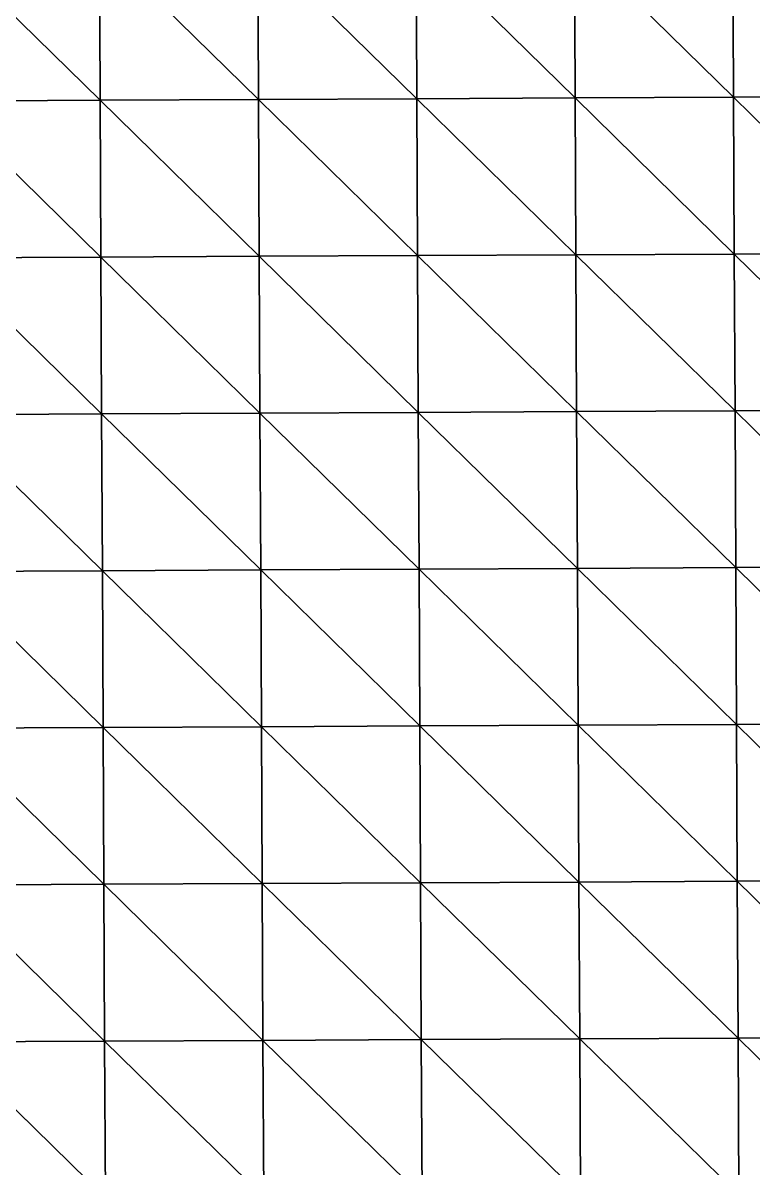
# Model space of a CAD drawing. Extents: x -372 to 678, y -263 to 741.
# Drawn here: x 217.4 to 275.3, y 529.4 to 620.3 of the extents above; entities that cross this region are included whole.
import ezdxf

# ---------------------------------------------------------------- set-up
doc = ezdxf.new("R2010")
doc.units = 0
doc.header["$LTSCALE"] = 0.0254
doc.layers.get('0').update_dxf_attribs({"linetype": 'CONTINUOUS'})
doc.layers.add('LOCATION_SNAPSHOT', color=144, linetype='CONTINUOUS')
doc.layers.add('LOCATION_TERRAIN', color=36, linetype='CONTINUOUS')

# ---------------------------------------------------------------- blocks, each defined once
blk = doc.blocks.new('LOCATION_SNAPSHOT_1')
at = {"color": 8}
mesh = blk.add_polyface(dxfattribs=at)
corners = [(-63.49, 214.773), (675.116, 740.668), (-66.007, 737.092), (677.638, 218.347)]
mesh.append_faces([[corners[k] for k in face] for face in [(0, 1, 2), (1, 0, 3)]], dxfattribs={"vtx0": -1, "color": 8})
blk = doc.blocks.new('LOCATION_TERRAIN_1')
at = {"color": 8}
mesh = blk.add_polyface(dxfattribs=at)
corners = [(248.627, 614.244, 3.057), (248.567, 626.68, 2.657), (236.006, 626.62, 2.104)]
mesh.append_faces([[corners[k] for k in face] for face in [(0, 1, 2)]], dxfattribs={"color": 8})
mesh = blk.add_polyface(dxfattribs=at)
corners = [(261.189, 614.305, 3.606), (261.129, 626.741, 3.097), (248.567, 626.68, 2.657)]
mesh.append_faces([[corners[k] for k in face] for face in [(0, 1, 2)]], dxfattribs={"color": 8})
mesh = blk.add_polyface(dxfattribs=at)
corners = [(261.189, 614.305, 3.606), (248.567, 626.68, 2.657), (248.627, 614.244, 3.057)]
mesh.append_faces([[corners[k] for k in face] for face in [(0, 1, 2)]], dxfattribs={"color": 8})
mesh = blk.add_polyface(dxfattribs=at)
corners = [(273.75, 614.366, 4.155), (273.69, 626.802, 3.538), (261.129, 626.741, 3.097)]
mesh.append_faces([[corners[k] for k in face] for face in [(0, 1, 2)]], dxfattribs={"color": 8})
mesh = blk.add_polyface(dxfattribs=at)
corners = [(273.75, 614.366, 4.155), (261.129, 626.741, 3.097), (261.189, 614.305, 3.606)]
mesh.append_faces([[corners[k] for k in face] for face in [(0, 1, 2)]], dxfattribs={"color": 8})
mesh = blk.add_polyface(dxfattribs=at)
corners = [(286.312, 614.426, 4.636), (286.252, 626.862, 4.047), (273.69, 626.802, 3.538)]
mesh.append_faces([[corners[k] for k in face] for face in [(0, 1, 2)]], dxfattribs={"color": 8})
mesh = blk.add_polyface(dxfattribs=at)
corners = [(286.312, 614.426, 4.636), (273.69, 626.802, 3.538), (273.75, 614.366, 4.155)]
mesh.append_faces([[corners[k] for k in face] for face in [(0, 1, 2)]], dxfattribs={"color": 8})
mesh = blk.add_polyface(dxfattribs=at)
corners = [(223.505, 614.123, 1.517), (223.445, 626.559, 1.334), (210.883, 626.499, 0.563)]
mesh.append_faces([[corners[k] for k in face] for face in [(0, 1, 2)]], dxfattribs={"color": 8})
mesh = blk.add_polyface(dxfattribs=at)
corners = [(223.505, 614.123, 1.517), (210.883, 626.499, 0.563), (210.943, 614.063, 0.638)]
mesh.append_faces([[corners[k] for k in face] for face in [(0, 1, 2)]], dxfattribs={"color": 8})
mesh = blk.add_polyface(dxfattribs=at)
corners = [(236.066, 614.184, 2.396), (236.006, 626.62, 2.104), (223.445, 626.559, 1.334)]
mesh.append_faces([[corners[k] for k in face] for face in [(0, 1, 2)]], dxfattribs={"color": 8})
mesh = blk.add_polyface(dxfattribs=at)
corners = [(236.066, 614.184, 2.396), (223.445, 626.559, 1.334), (223.505, 614.123, 1.517)]
mesh.append_faces([[corners[k] for k in face] for face in [(0, 1, 2)]], dxfattribs={"color": 8})
mesh = blk.add_polyface(dxfattribs=at)
corners = [(248.627, 614.244, 3.057), (236.006, 626.62, 2.104), (236.066, 614.184, 2.396)]
mesh.append_faces([[corners[k] for k in face] for face in [(0, 1, 2)]], dxfattribs={"color": 8})
mesh = blk.add_polyface(dxfattribs=at)
corners = [(223.565, 601.687, 1.701), (223.505, 614.123, 1.517), (210.943, 614.063, 0.638)]
mesh.append_faces([[corners[k] for k in face] for face in [(0, 1, 2)]], dxfattribs={"color": 8})
mesh = blk.add_polyface(dxfattribs=at)
corners = [(223.565, 601.687, 1.701), (210.943, 614.063, 0.638), (211.003, 601.626, 0.713)]
mesh.append_faces([[corners[k] for k in face] for face in [(0, 1, 2)]], dxfattribs={"color": 8})
mesh = blk.add_polyface(dxfattribs=at)
corners = [(236.126, 601.748, 2.689), (236.066, 614.184, 2.396), (223.505, 614.123, 1.517)]
mesh.append_faces([[corners[k] for k in face] for face in [(0, 1, 2)]], dxfattribs={"color": 8})
mesh = blk.add_polyface(dxfattribs=at)
corners = [(236.126, 601.748, 2.689), (223.505, 614.123, 1.517), (223.565, 601.687, 1.701)]
mesh.append_faces([[corners[k] for k in face] for face in [(0, 1, 2)]], dxfattribs={"color": 8})
mesh = blk.add_polyface(dxfattribs=at)
corners = [(248.687, 601.808, 3.458), (248.627, 614.244, 3.057), (236.066, 614.184, 2.396)]
mesh.append_faces([[corners[k] for k in face] for face in [(0, 1, 2)]], dxfattribs={"color": 8})
mesh = blk.add_polyface(dxfattribs=at)
corners = [(248.687, 601.808, 3.458), (236.066, 614.184, 2.396), (236.126, 601.748, 2.689)]
mesh.append_faces([[corners[k] for k in face] for face in [(0, 1, 2)]], dxfattribs={"color": 8})
mesh = blk.add_polyface(dxfattribs=at)
corners = [(261.249, 601.869, 4.115), (261.189, 614.305, 3.606), (248.627, 614.244, 3.057)]
mesh.append_faces([[corners[k] for k in face] for face in [(0, 1, 2)]], dxfattribs={"color": 8})
mesh = blk.add_polyface(dxfattribs=at)
corners = [(261.249, 601.869, 4.115), (248.627, 614.244, 3.057), (248.687, 601.808, 3.458)]
mesh.append_faces([[corners[k] for k in face] for face in [(0, 1, 2)]], dxfattribs={"color": 8})
mesh = blk.add_polyface(dxfattribs=at)
corners = [(273.81, 601.929, 4.773), (273.75, 614.366, 4.155), (261.189, 614.305, 3.606)]
mesh.append_faces([[corners[k] for k in face] for face in [(0, 1, 2)]], dxfattribs={"color": 8})
mesh = blk.add_polyface(dxfattribs=at)
corners = [(273.81, 601.929, 4.773), (261.189, 614.305, 3.606), (261.249, 601.869, 4.115)]
mesh.append_faces([[corners[k] for k in face] for face in [(0, 1, 2)]], dxfattribs={"color": 8})
mesh = blk.add_polyface(dxfattribs=at)
corners = [(286.372, 601.99, 5.225), (286.312, 614.426, 4.636), (273.75, 614.366, 4.155)]
mesh.append_faces([[corners[k] for k in face] for face in [(0, 1, 2)]], dxfattribs={"color": 8})
mesh = blk.add_polyface(dxfattribs=at)
corners = [(286.372, 601.99, 5.225), (273.75, 614.366, 4.155), (273.81, 601.929, 4.773)]
mesh.append_faces([[corners[k] for k in face] for face in [(0, 1, 2)]], dxfattribs={"color": 8})
mesh = blk.add_polyface(dxfattribs=at)
corners = [(223.625, 589.251, 1.743), (223.565, 601.687, 1.701), (211.003, 601.626, 0.713)]
mesh.append_faces([[corners[k] for k in face] for face in [(0, 1, 2)]], dxfattribs={"color": 8})
mesh = blk.add_polyface(dxfattribs=at)
corners = [(223.625, 589.251, 1.743), (211.003, 601.626, 0.713), (211.063, 589.19, 0.54)]
mesh.append_faces([[corners[k] for k in face] for face in [(0, 1, 2)]], dxfattribs={"color": 8})
mesh = blk.add_polyface(dxfattribs=at)
corners = [(236.186, 589.311, 2.945), (236.126, 601.748, 2.689), (223.565, 601.687, 1.701)]
mesh.append_faces([[corners[k] for k in face] for face in [(0, 1, 2)]], dxfattribs={"color": 8})
mesh = blk.add_polyface(dxfattribs=at)
corners = [(236.186, 589.311, 2.945), (223.565, 601.687, 1.701), (223.625, 589.251, 1.743)]
mesh.append_faces([[corners[k] for k in face] for face in [(0, 1, 2)]], dxfattribs={"color": 8})
mesh = blk.add_polyface(dxfattribs=at)
corners = [(248.747, 589.372, 3.788), (248.687, 601.808, 3.458), (236.126, 601.748, 2.689)]
mesh.append_faces([[corners[k] for k in face] for face in [(0, 1, 2)]], dxfattribs={"color": 8})
mesh = blk.add_polyface(dxfattribs=at)
corners = [(248.747, 589.372, 3.788), (236.126, 601.748, 2.689), (236.186, 589.311, 2.945)]
mesh.append_faces([[corners[k] for k in face] for face in [(0, 1, 2)]], dxfattribs={"color": 8})
mesh = blk.add_polyface(dxfattribs=at)
corners = [(261.309, 589.433, 4.448), (261.249, 601.869, 4.115), (248.687, 601.808, 3.458)]
mesh.append_faces([[corners[k] for k in face] for face in [(0, 1, 2)]], dxfattribs={"color": 8})
mesh = blk.add_polyface(dxfattribs=at)
corners = [(261.309, 589.433, 4.448), (248.687, 601.808, 3.458), (248.747, 589.372, 3.788)]
mesh.append_faces([[corners[k] for k in face] for face in [(0, 1, 2)]], dxfattribs={"color": 8})
mesh = blk.add_polyface(dxfattribs=at)
corners = [(273.87, 589.493, 5.108), (273.81, 601.929, 4.773), (261.249, 601.869, 4.115)]
mesh.append_faces([[corners[k] for k in face] for face in [(0, 1, 2)]], dxfattribs={"color": 8})
mesh = blk.add_polyface(dxfattribs=at)
corners = [(273.87, 589.493, 5.108), (261.249, 601.869, 4.115), (261.309, 589.433, 4.448)]
mesh.append_faces([[corners[k] for k in face] for face in [(0, 1, 2)]], dxfattribs={"color": 8})
mesh = blk.add_polyface(dxfattribs=at)
corners = [(286.432, 589.554, 5.493), (286.372, 601.99, 5.225), (273.81, 601.929, 4.773)]
mesh.append_faces([[corners[k] for k in face] for face in [(0, 1, 2)]], dxfattribs={"color": 8})
mesh = blk.add_polyface(dxfattribs=at)
corners = [(286.432, 589.554, 5.493), (273.81, 601.929, 4.773), (273.87, 589.493, 5.108)]
mesh.append_faces([[corners[k] for k in face] for face in [(0, 1, 2)]], dxfattribs={"color": 8})
mesh = blk.add_polyface(dxfattribs=at)
corners = [(273.93, 577.057, 5.437), (273.87, 589.493, 5.108), (261.309, 589.433, 4.448)]
mesh.append_faces([[corners[k] for k in face] for face in [(0, 1, 2)]], dxfattribs={"color": 8})
mesh = blk.add_polyface(dxfattribs=at)
corners = [(286.492, 577.118, 5.754), (286.432, 589.554, 5.493), (273.87, 589.493, 5.108)]
mesh.append_faces([[corners[k] for k in face] for face in [(0, 1, 2)]], dxfattribs={"color": 8})
mesh = blk.add_polyface(dxfattribs=at)
corners = [(286.492, 577.118, 5.754), (273.87, 589.493, 5.108), (273.93, 577.057, 5.437)]
mesh.append_faces([[corners[k] for k in face] for face in [(0, 1, 2)]], dxfattribs={"color": 8})
mesh = blk.add_polyface(dxfattribs=at)
corners = [(223.685, 576.815, 1.781), (223.625, 589.251, 1.743), (211.063, 589.19, 0.54)]
mesh.append_faces([[corners[k] for k in face] for face in [(0, 1, 2)]], dxfattribs={"color": 8})
mesh = blk.add_polyface(dxfattribs=at)
corners = [(223.685, 576.815, 1.781), (211.063, 589.19, 0.54), (211.123, 576.754, 0.362)]
mesh.append_faces([[corners[k] for k in face] for face in [(0, 1, 2)]], dxfattribs={"color": 8})
mesh = blk.add_polyface(dxfattribs=at)
corners = [(236.246, 576.875, 3.2), (236.186, 589.311, 2.945), (223.625, 589.251, 1.743)]
mesh.append_faces([[corners[k] for k in face] for face in [(0, 1, 2)]], dxfattribs={"color": 8})
mesh = blk.add_polyface(dxfattribs=at)
corners = [(236.246, 576.875, 3.2), (223.625, 589.251, 1.743), (223.685, 576.815, 1.781)]
mesh.append_faces([[corners[k] for k in face] for face in [(0, 1, 2)]], dxfattribs={"color": 8})
mesh = blk.add_polyface(dxfattribs=at)
corners = [(248.807, 576.936, 4.117), (248.747, 589.372, 3.788), (236.186, 589.311, 2.945)]
mesh.append_faces([[corners[k] for k in face] for face in [(0, 1, 2)]], dxfattribs={"color": 8})
mesh = blk.add_polyface(dxfattribs=at)
corners = [(248.807, 576.936, 4.117), (236.186, 589.311, 2.945), (236.246, 576.875, 3.2)]
mesh.append_faces([[corners[k] for k in face] for face in [(0, 1, 2)]], dxfattribs={"color": 8})
mesh = blk.add_polyface(dxfattribs=at)
corners = [(261.369, 576.996, 4.777), (261.309, 589.433, 4.448), (248.747, 589.372, 3.788)]
mesh.append_faces([[corners[k] for k in face] for face in [(0, 1, 2)]], dxfattribs={"color": 8})
mesh = blk.add_polyface(dxfattribs=at)
corners = [(261.369, 576.996, 4.777), (248.747, 589.372, 3.788), (248.807, 576.936, 4.117)]
mesh.append_faces([[corners[k] for k in face] for face in [(0, 1, 2)]], dxfattribs={"color": 8})
mesh = blk.add_polyface(dxfattribs=at)
corners = [(273.93, 577.057, 5.437), (261.309, 589.433, 4.448), (261.369, 576.996, 4.777)]
mesh.append_faces([[corners[k] for k in face] for face in [(0, 1, 2)]], dxfattribs={"color": 8})
mesh = blk.add_polyface(dxfattribs=at)
corners = [(223.745, 564.378, 1.819), (223.685, 576.815, 1.781), (211.123, 576.754, 0.362)]
mesh.append_faces([[corners[k] for k in face] for face in [(0, 1, 2)]], dxfattribs={"color": 8})
mesh = blk.add_polyface(dxfattribs=at)
corners = [(223.745, 564.378, 1.819), (211.123, 576.754, 0.362), (211.183, 564.318, 0.183)]
mesh.append_faces([[corners[k] for k in face] for face in [(0, 1, 2)]], dxfattribs={"color": 8})
mesh = blk.add_polyface(dxfattribs=at)
corners = [(236.306, 564.439, 3.455), (236.246, 576.875, 3.2), (223.685, 576.815, 1.781)]
mesh.append_faces([[corners[k] for k in face] for face in [(0, 1, 2)]], dxfattribs={"color": 8})
mesh = blk.add_polyface(dxfattribs=at)
corners = [(236.306, 564.439, 3.455), (223.685, 576.815, 1.781), (223.745, 564.378, 1.819)]
mesh.append_faces([[corners[k] for k in face] for face in [(0, 1, 2)]], dxfattribs={"color": 8})
mesh = blk.add_polyface(dxfattribs=at)
corners = [(248.867, 564.5, 4.446), (248.807, 576.936, 4.117), (236.246, 576.875, 3.2)]
mesh.append_faces([[corners[k] for k in face] for face in [(0, 1, 2)]], dxfattribs={"color": 8})
mesh = blk.add_polyface(dxfattribs=at)
corners = [(248.867, 564.5, 4.446), (236.246, 576.875, 3.2), (236.306, 564.439, 3.455)]
mesh.append_faces([[corners[k] for k in face] for face in [(0, 1, 2)]], dxfattribs={"color": 8})
mesh = blk.add_polyface(dxfattribs=at)
corners = [(261.429, 564.56, 5.106), (261.369, 576.996, 4.777), (248.807, 576.936, 4.117)]
mesh.append_faces([[corners[k] for k in face] for face in [(0, 1, 2)]], dxfattribs={"color": 8})
mesh = blk.add_polyface(dxfattribs=at)
corners = [(261.429, 564.56, 5.106), (248.807, 576.936, 4.117), (248.867, 564.5, 4.446)]
mesh.append_faces([[corners[k] for k in face] for face in [(0, 1, 2)]], dxfattribs={"color": 8})
mesh = blk.add_polyface(dxfattribs=at)
corners = [(273.99, 564.621, 5.766), (273.93, 577.057, 5.437), (261.369, 576.996, 4.777)]
mesh.append_faces([[corners[k] for k in face] for face in [(0, 1, 2)]], dxfattribs={"color": 8})
mesh = blk.add_polyface(dxfattribs=at)
corners = [(273.99, 564.621, 5.766), (261.369, 576.996, 4.777), (261.429, 564.56, 5.106)]
mesh.append_faces([[corners[k] for k in face] for face in [(0, 1, 2)]], dxfattribs={"color": 8})
mesh = blk.add_polyface(dxfattribs=at)
corners = [(286.552, 564.681, 6.014), (286.492, 577.118, 5.754), (273.93, 577.057, 5.437)]
mesh.append_faces([[corners[k] for k in face] for face in [(0, 1, 2)]], dxfattribs={"color": 8})
mesh = blk.add_polyface(dxfattribs=at)
corners = [(286.552, 564.681, 6.014), (273.93, 577.057, 5.437), (273.99, 564.621, 5.766)]
mesh.append_faces([[corners[k] for k in face] for face in [(0, 1, 2)]], dxfattribs={"color": 8})
mesh = blk.add_polyface(dxfattribs=at)
corners = [(223.805, 551.942, 1.169), (223.745, 564.378, 1.819), (211.183, 564.318, 0.183)]
mesh.append_faces([[corners[k] for k in face] for face in [(0, 1, 2)]], dxfattribs={"color": 8})
mesh = blk.add_polyface(dxfattribs=at)
corners = [(223.805, 551.942, 1.169), (211.183, 564.318, 0.183), (211.243, 551.882, -0.277)]
mesh.append_faces([[corners[k] for k in face] for face in [(0, 1, 2)]], dxfattribs={"color": 8})
mesh = blk.add_polyface(dxfattribs=at)
corners = [(236.366, 552.003, 2.616), (236.306, 564.439, 3.455), (223.745, 564.378, 1.819)]
mesh.append_faces([[corners[k] for k in face] for face in [(0, 1, 2)]], dxfattribs={"color": 8})
mesh = blk.add_polyface(dxfattribs=at)
corners = [(236.366, 552.003, 2.616), (223.745, 564.378, 1.819), (223.805, 551.942, 1.169)]
mesh.append_faces([[corners[k] for k in face] for face in [(0, 1, 2)]], dxfattribs={"color": 8})
mesh = blk.add_polyface(dxfattribs=at)
corners = [(248.927, 552.063, 3.542), (248.867, 564.5, 4.446), (236.306, 564.439, 3.455)]
mesh.append_faces([[corners[k] for k in face] for face in [(0, 1, 2)]], dxfattribs={"color": 8})
mesh = blk.add_polyface(dxfattribs=at)
corners = [(248.927, 552.063, 3.542), (236.306, 564.439, 3.455), (236.366, 552.003, 2.616)]
mesh.append_faces([[corners[k] for k in face] for face in [(0, 1, 2)]], dxfattribs={"color": 8})
mesh = blk.add_polyface(dxfattribs=at)
corners = [(261.489, 552.124, 4.202), (261.429, 564.56, 5.106), (248.867, 564.5, 4.446)]
mesh.append_faces([[corners[k] for k in face] for face in [(0, 1, 2)]], dxfattribs={"color": 8})
mesh = blk.add_polyface(dxfattribs=at)
corners = [(261.489, 552.124, 4.202), (248.867, 564.5, 4.446), (248.927, 552.063, 3.542)]
mesh.append_faces([[corners[k] for k in face] for face in [(0, 1, 2)]], dxfattribs={"color": 8})
mesh = blk.add_polyface(dxfattribs=at)
corners = [(274.05, 552.185, 4.862), (273.99, 564.621, 5.766), (261.429, 564.56, 5.106)]
mesh.append_faces([[corners[k] for k in face] for face in [(0, 1, 2)]], dxfattribs={"color": 8})
mesh = blk.add_polyface(dxfattribs=at)
corners = [(274.05, 552.185, 4.862), (261.429, 564.56, 5.106), (261.489, 552.124, 4.202)]
mesh.append_faces([[corners[k] for k in face] for face in [(0, 1, 2)]], dxfattribs={"color": 8})
mesh = blk.add_polyface(dxfattribs=at)
corners = [(286.612, 552.245, 5.234), (286.552, 564.681, 6.014), (273.99, 564.621, 5.766)]
mesh.append_faces([[corners[k] for k in face] for face in [(0, 1, 2)]], dxfattribs={"color": 8})
mesh = blk.add_polyface(dxfattribs=at)
corners = [(286.612, 552.245, 5.234), (273.99, 564.621, 5.766), (274.05, 552.185, 4.862)]
mesh.append_faces([[corners[k] for k in face] for face in [(0, 1, 2)]], dxfattribs={"color": 8})
mesh = blk.add_polyface(dxfattribs=at)
corners = [(286.672, 539.809, 4.384), (286.612, 552.245, 5.234), (274.05, 552.185, 4.862)]
mesh.append_faces([[corners[k] for k in face] for face in [(0, 1, 2)]], dxfattribs={"color": 8})
mesh = blk.add_polyface(dxfattribs=at)
corners = [(223.865, 539.506, 0.473), (223.805, 551.942, 1.169), (211.243, 551.882, -0.277)]
mesh.append_faces([[corners[k] for k in face] for face in [(0, 1, 2)]], dxfattribs={"color": 8})
mesh = blk.add_polyface(dxfattribs=at)
corners = [(223.865, 539.506, 0.473), (211.243, 551.882, -0.277), (211.303, 539.445, -0.756)]
mesh.append_faces([[corners[k] for k in face] for face in [(0, 1, 2)]], dxfattribs={"color": 8})
mesh = blk.add_polyface(dxfattribs=at)
corners = [(236.426, 539.567, 1.703), (236.366, 552.003, 2.616), (223.805, 551.942, 1.169)]
mesh.append_faces([[corners[k] for k in face] for face in [(0, 1, 2)]], dxfattribs={"color": 8})
mesh = blk.add_polyface(dxfattribs=at)
corners = [(236.426, 539.567, 1.703), (223.805, 551.942, 1.169), (223.865, 539.506, 0.473)]
mesh.append_faces([[corners[k] for k in face] for face in [(0, 1, 2)]], dxfattribs={"color": 8})
mesh = blk.add_polyface(dxfattribs=at)
corners = [(248.987, 539.627, 2.555), (248.927, 552.063, 3.542), (236.366, 552.003, 2.616)]
mesh.append_faces([[corners[k] for k in face] for face in [(0, 1, 2)]], dxfattribs={"color": 8})
mesh = blk.add_polyface(dxfattribs=at)
corners = [(248.987, 539.627, 2.555), (236.366, 552.003, 2.616), (236.426, 539.567, 1.703)]
mesh.append_faces([[corners[k] for k in face] for face in [(0, 1, 2)]], dxfattribs={"color": 8})
mesh = blk.add_polyface(dxfattribs=at)
corners = [(261.549, 539.688, 3.215), (261.489, 552.124, 4.202), (248.927, 552.063, 3.542)]
mesh.append_faces([[corners[k] for k in face] for face in [(0, 1, 2)]], dxfattribs={"color": 8})
mesh = blk.add_polyface(dxfattribs=at)
corners = [(261.549, 539.688, 3.215), (248.927, 552.063, 3.542), (248.987, 539.627, 2.555)]
mesh.append_faces([[corners[k] for k in face] for face in [(0, 1, 2)]], dxfattribs={"color": 8})
mesh = blk.add_polyface(dxfattribs=at)
corners = [(274.11, 539.748, 3.875), (274.05, 552.185, 4.862), (261.489, 552.124, 4.202)]
mesh.append_faces([[corners[k] for k in face] for face in [(0, 1, 2)]], dxfattribs={"color": 8})
mesh = blk.add_polyface(dxfattribs=at)
corners = [(274.11, 539.748, 3.875), (261.489, 552.124, 4.202), (261.549, 539.688, 3.215)]
mesh.append_faces([[corners[k] for k in face] for face in [(0, 1, 2)]], dxfattribs={"color": 8})
mesh = blk.add_polyface(dxfattribs=at)
corners = [(286.672, 539.809, 4.384), (274.05, 552.185, 4.862), (274.11, 539.748, 3.875)]
mesh.append_faces([[corners[k] for k in face] for face in [(0, 1, 2)]], dxfattribs={"color": 8})
mesh = blk.add_polyface(dxfattribs=at)
corners = [(223.925, 527.07, -0.223), (223.865, 539.506, 0.473), (211.303, 539.445, -0.756)]
mesh.append_faces([[corners[k] for k in face] for face in [(0, 1, 2)]], dxfattribs={"color": 8})
mesh = blk.add_polyface(dxfattribs=at)
corners = [(236.486, 527.13, 0.789), (236.426, 539.567, 1.703), (223.865, 539.506, 0.473)]
mesh.append_faces([[corners[k] for k in face] for face in [(0, 1, 2)]], dxfattribs={"color": 8})
mesh = blk.add_polyface(dxfattribs=at)
corners = [(236.486, 527.13, 0.789), (223.865, 539.506, 0.473), (223.925, 527.07, -0.223)]
mesh.append_faces([[corners[k] for k in face] for face in [(0, 1, 2)]], dxfattribs={"color": 8})
mesh = blk.add_polyface(dxfattribs=at)
corners = [(249.047, 527.191, 1.569), (248.987, 539.627, 2.555), (236.426, 539.567, 1.703)]
mesh.append_faces([[corners[k] for k in face] for face in [(0, 1, 2)]], dxfattribs={"color": 8})
mesh = blk.add_polyface(dxfattribs=at)
corners = [(249.047, 527.191, 1.569), (236.426, 539.567, 1.703), (236.486, 527.13, 0.789)]
mesh.append_faces([[corners[k] for k in face] for face in [(0, 1, 2)]], dxfattribs={"color": 8})
mesh = blk.add_polyface(dxfattribs=at)
corners = [(261.609, 527.252, 2.229), (261.549, 539.688, 3.215), (248.987, 539.627, 2.555)]
mesh.append_faces([[corners[k] for k in face] for face in [(0, 1, 2)]], dxfattribs={"color": 8})
mesh = blk.add_polyface(dxfattribs=at)
corners = [(261.609, 527.252, 2.229), (248.987, 539.627, 2.555), (249.047, 527.191, 1.569)]
mesh.append_faces([[corners[k] for k in face] for face in [(0, 1, 2)]], dxfattribs={"color": 8})
mesh = blk.add_polyface(dxfattribs=at)
corners = [(274.17, 527.312, 2.889), (274.11, 539.748, 3.875), (261.549, 539.688, 3.215)]
mesh.append_faces([[corners[k] for k in face] for face in [(0, 1, 2)]], dxfattribs={"color": 8})
mesh = blk.add_polyface(dxfattribs=at)
corners = [(274.17, 527.312, 2.889), (261.549, 539.688, 3.215), (261.609, 527.252, 2.229)]
mesh.append_faces([[corners[k] for k in face] for face in [(0, 1, 2)]], dxfattribs={"color": 8})
mesh = blk.add_polyface(dxfattribs=at)
corners = [(286.732, 527.373, 3.534), (286.672, 539.809, 4.384), (274.11, 539.748, 3.875)]
mesh.append_faces([[corners[k] for k in face] for face in [(0, 1, 2)]], dxfattribs={"color": 8})
mesh = blk.add_polyface(dxfattribs=at)
corners = [(286.732, 527.373, 3.534), (274.11, 539.748, 3.875), (274.17, 527.312, 2.889)]
mesh.append_faces([[corners[k] for k in face] for face in [(0, 1, 2)]], dxfattribs={"color": 8})
mesh = blk.add_polyface(dxfattribs=at)
corners = [(223.925, 527.07, -0.223), (211.303, 539.445, -0.756), (211.363, 527.009, -1.235)]
mesh.append_faces([[corners[k] for k in face] for face in [(0, 1, 2)]], dxfattribs={"color": 8})

msp = doc.modelspace()

# ---------------------------------------------------------------- block references
at = {"layer": 'LOCATION_SNAPSHOT', "color": 0}
msp.add_blockref('LOCATION_SNAPSHOT_1', (0, 0), dxfattribs=at)
at = {"layer": 'LOCATION_TERRAIN', "color": 0}
msp.add_blockref('LOCATION_TERRAIN_1', (0, 0), dxfattribs=at)

doc.saveas('drawing.dxf')
